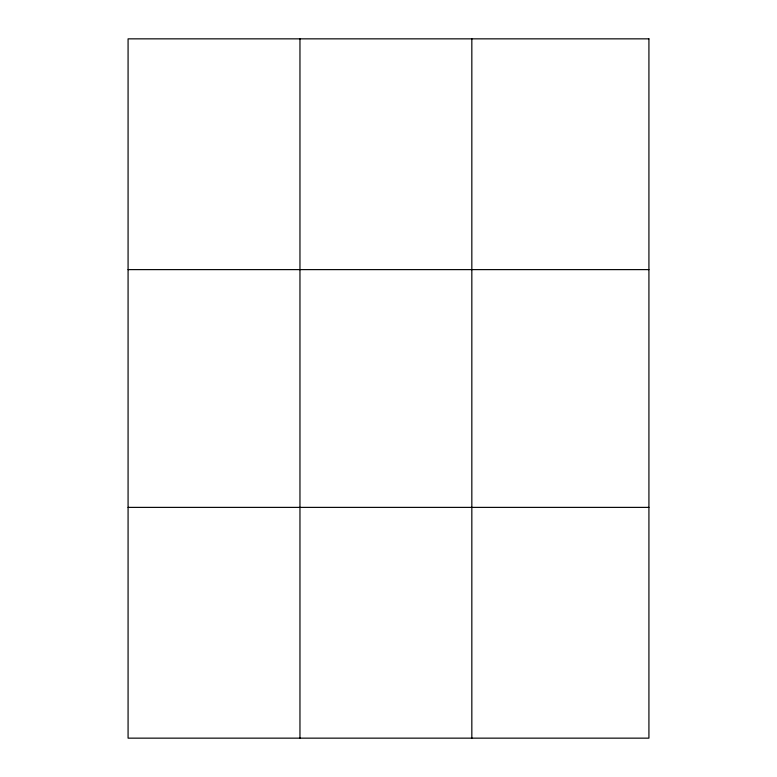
<?xml version="1.0" encoding="UTF-8"?>
<svg xmlns="http://www.w3.org/2000/svg" width="777" height="777" viewBox="0 0 777 777"><rect width="100%" height="100%" fill="white"/><g stroke="black" fill="none" stroke-linecap="round" stroke-linejoin="round"><path stroke-width="1.17" d="M299.961 38.85L299.961 738.15M471.833 38.85L471.833 738.15M128.079 269.619L648.921 269.619M128.079 507.381L648.921 507.381M648.921 38.85L648.921 738.15L128.079 738.15L128.079 38.85L648.921 38.85"/></g></svg>
